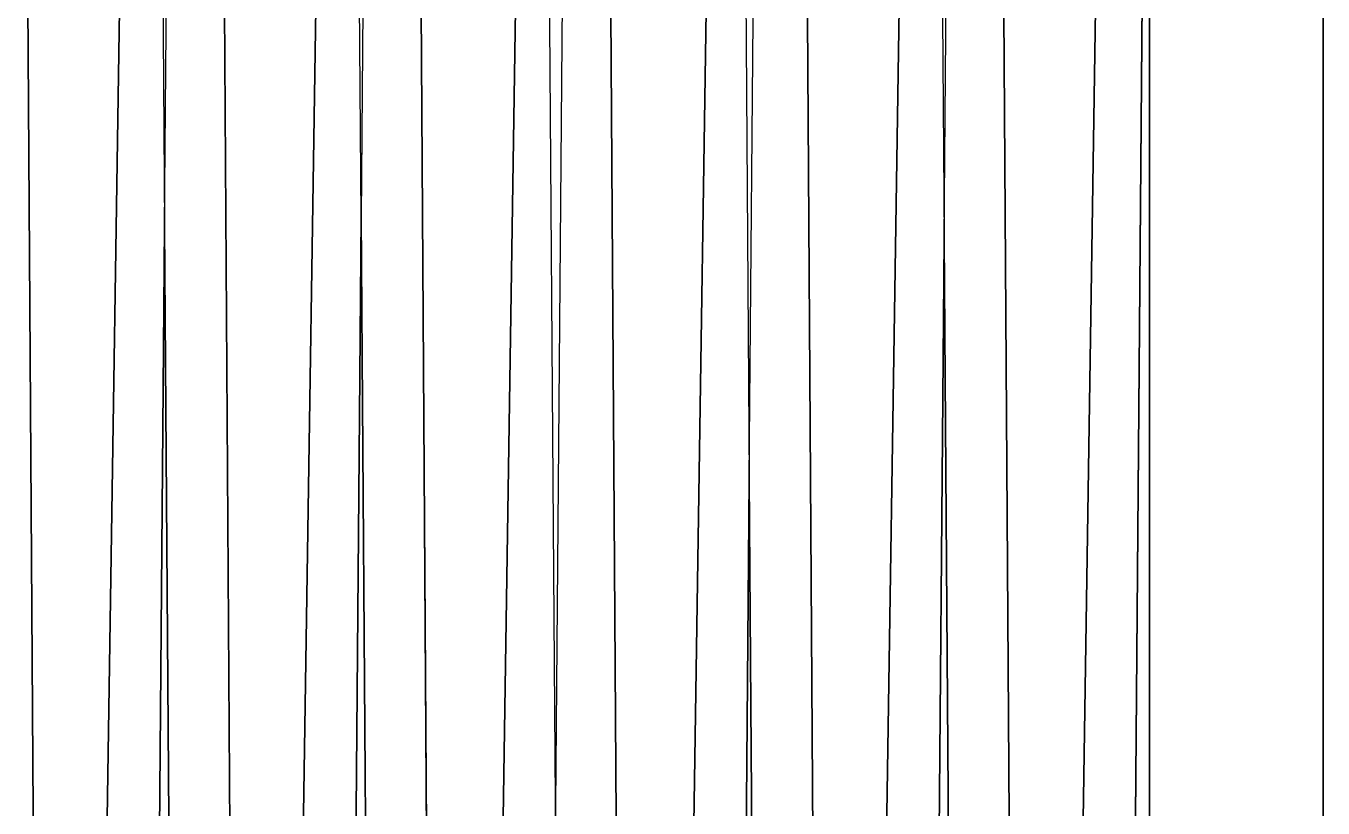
# Model space of a CAD drawing. Header units: millimetres. Extents: x 0 to 1881, y -1115 to 723.
# Drawn here: x 561.8 to 687.3, y -542.4 to -466.6 of the extents above; entities that cross this region are included whole.
import ezdxf

# ---------------------------------------------------------------- set-up
doc = ezdxf.new("R2010")
doc.units = ezdxf.units.MM
doc.layers.add('Blocks', color=7, linetype='Continuous')
doc.layers.add('Blocks$Inner', color=7, linetype='Continuous', lineweight=25, true_color=0x007f00)
doc.layers.add('Blocks$Outline', color=7, linetype='Continuous', lineweight=35, true_color=0xff3f3f)

# ---------------------------------------------------------------- blocks, each defined once
blk = doc.blocks.new('PK4 Lounge Chair Back')
at = {"layer": 'Blocks$Inner'}
for p, q in [((687.31, 245.1), (687.31, 683.27)), ((601.75, 381.58), (599.81, 679.99))]:
    blk.add_line(p, q, dxfattribs=at)
for points in [[(612.21, 679.56), (613.01, 568.94)], [(670.51, 683.27), (670.51, 381.58), (670.51, 381.4), (670.51, 359.6), (670.51, 245.1), (669.6, 245.1), (669.53, 245.1), (668.99, 237.96), (668.6, 234.81), (668.12, 232.08)], [(667.14, 271.84), (666.27, 274.54), (665.48, 276.69), (666.86, 359.6), (667.01, 368.66), (667.22, 381.4), (667.22, 381.58), (667.95, 425.42), (670.07, 682.55)], [(656.23, 678.99), (658.17, 381.58)], [(563.85, 359.6), (566.5, 359.6), (566.83, 381.58), (563.7, 381.58), (561.76, 679.98)], [(567.68, 444.62), (571.22, 677.55)], [(575.22, 678.92), (575.28, 678.83), (575.33, 678.74), (575.39, 678.65), (575.33, 678.74), (575.28, 678.83), (575.22, 678.92), (575.12, 679.11), (575.03, 679.32), (574.94, 679.54), (574.87, 679.78), (574.8, 680.02), (575.17, 628.99), (573.48, 425.78), (572.74, 381.58)], [(582.72, 381.58), (582.87, 359.6), (585.51, 359.6), (585.84, 381.58), (582.72, 381.58), (580.78, 679.98)], [(594.6, 678.42), (594.19, 629.9), (593.83, 679.99)], [(606.02, 444.62), (609.56, 677.57)], [(624.47, 443.36), (628.03, 677.55)], [(631.23, 679.56), (631.77, 604.49), (632.39, 678.68), (632.32, 678.78), (632.26, 678.88)], [(649.73, 678.78), (649.82, 678.9), (649.92, 679.02), (650.01, 679.15), (650.09, 679.28), (650.25, 679.56), (650.63, 627.72), (648.93, 424.51), (648.22, 381.58), (647.85, 359.6), (646.44, 274.91)], [(656.6, 245.1), (652.59, 359.6), (652.56, 362.01), (652.42, 380.49), (652.41, 381.58), (650.63, 627.72), (651.06, 679.31)], [(576.97, 381.58), (576.96, 381.76), (575.17, 628.99), (575.58, 678.41), (575.65, 678.34), (575.72, 678.27), (575.8, 678.2)], [(611.08, 381.58), (611.1, 382.66), (611.81, 425.78), (613.01, 568.94), (613.92, 678.1), (613.8, 678.2), (613.68, 678.31)], [(620.27, 359.6), (620.13, 381.58), (618.19, 678.99), (618.08, 678.85), (617.96, 678.72), (617.85, 678.59), (617.73, 678.47)], [(639.29, 359.6), (639.15, 381.58), (637.21, 678.99)], [(585.84, 381.58), (586.7, 445.53), (590.22, 677.55), (590.1, 677.55), (589.97, 677.56), (589.84, 677.58), (589.72, 677.6), (589.59, 677.63), (589.47, 677.66), (589.35, 677.7), (589.23, 677.75), (589.11, 677.8), (588.99, 677.86)], [(639.15, 381.58), (642.3, 381.58), (643.13, 443.36), (646.7, 677.6)], [(661.31, 381.58), (662.16, 444.26), (665.7, 677.6), (665.6, 677.63), (665.49, 677.66), (665.38, 677.69), (665.28, 677.73), (665.18, 677.78), (665.08, 677.82), (664.98, 677.88), (664.88, 677.93)], [(600, 245.11), (596.19, 359.6), (596.12, 364.19), (596, 381.58), (595.99, 382.66), (594.19, 629.9), (592.5, 426.69), (591.76, 382.66), (591.75, 381.58), (591.55, 369.92), (591.38, 359.6), (590.02, 277.95)]]:
    blk.add_lwpolyline(points, dxfattribs=at)
blk.add_lwpolyline([(633.39, 381.58), (631.77, 604.49), (630.27, 424.51), (629.56, 381.58)], close=True, dxfattribs=at)
at = {"layer": 'Blocks$Outline'}
for points in [[(670.51, 683.27), (670.51, 381.58)], [(687.31, 436.12), (687.31, 683.27)], [(667.22, 381.58), (667.95, 425.42), (670.07, 682.53)], [(658.17, 381.58), (656.23, 678.99)], [(566.83, 381.58), (563.7, 381.58), (561.76, 679.98)], [(571.22, 677.55), (567.68, 444.62)], [(585.84, 381.58), (582.72, 381.58), (580.78, 679.98)], [(601.75, 381.58), (599.81, 679.99)], [(609.56, 677.57), (606.02, 444.62)], [(628.03, 677.55), (624.47, 443.36)], [(620.13, 381.58), (618.19, 678.99)], [(639.15, 381.58), (637.21, 678.99)], [(588.99, 677.86), (589.11, 677.8), (589.23, 677.75), (589.35, 677.7), (589.47, 677.66), (589.59, 677.63), (589.72, 677.6), (589.84, 677.58), (589.97, 677.56), (590.1, 677.55), (590.22, 677.55), (586.7, 445.53), (585.84, 381.58)], [(646.7, 677.6), (643.13, 443.36), (642.3, 381.58), (639.15, 381.58)], [(665.38, 677.69), (665.49, 677.66), (665.6, 677.63), (665.7, 677.6), (662.16, 444.26), (661.31, 381.58)], [(591.75, 381.58), (591.76, 382.66), (592.5, 426.69), (594.19, 629.9), (595.99, 382.66), (596, 381.58)], [(572.74, 381.58), (573.48, 425.78), (575.17, 628.99)], [(575.17, 628.99), (576.96, 381.76), (576.97, 381.58)], [(648.22, 381.58), (648.93, 424.51), (650.63, 627.72)], [(650.63, 627.72), (652.41, 381.58)]]:
    blk.add_lwpolyline(points, dxfattribs=at)
blk.add_lwpolyline([(633.39, 381.58), (629.56, 381.58), (630.27, 424.51), (631.77, 604.49)], close=True, dxfattribs=at)

msp = doc.modelspace()

# ---------------------------------------------------------------- block references
at = {"layer": 'Blocks'}
msp.add_blockref('PK4 Lounge Chair Back', (0, -1115.03), dxfattribs=at)

doc.saveas('drawing.dxf')
